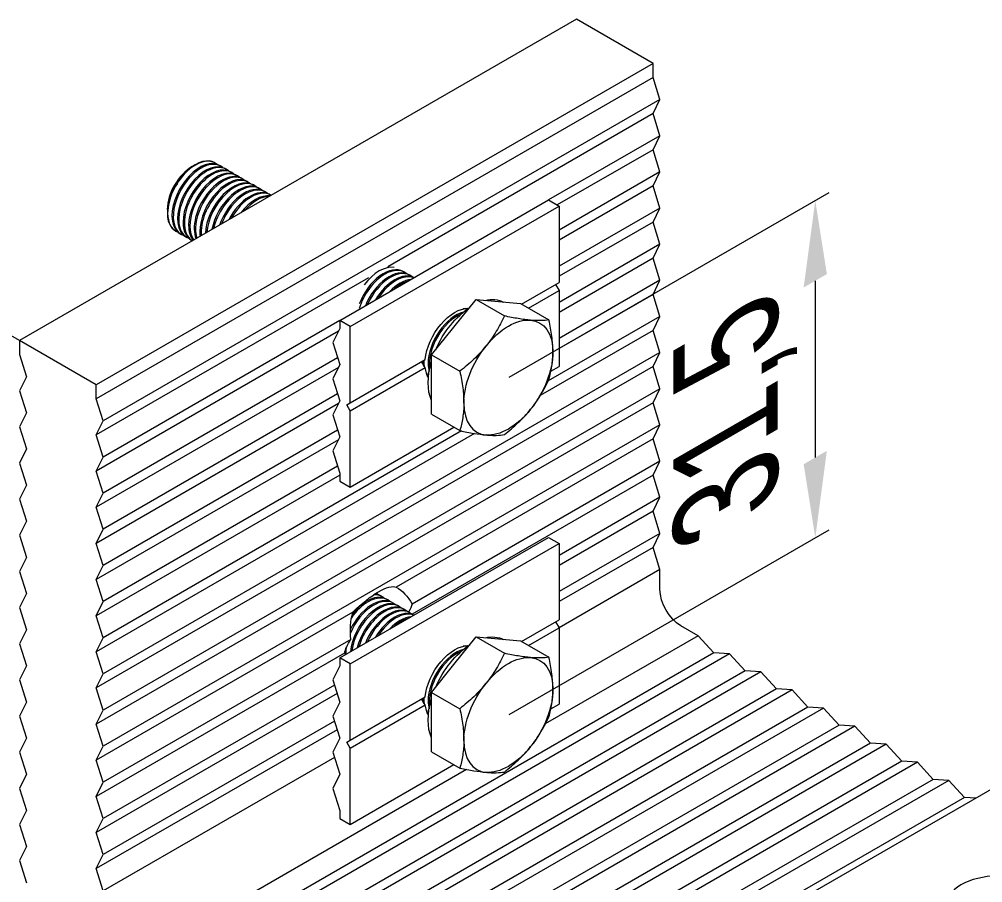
# Model space of a CAD drawing. Extents: x -37 to 4620, y -49 to 348.
# Drawn here: x 1987.84 to 2005.45, y 251.15 to 266.95 of the extents above; entities that cross this region are included whole.
import ezdxf

# ---------------------------------------------------------------- set-up
doc = ezdxf.new("R2010")
doc.units = 0
doc.header["$LTSCALE"] = 5
doc.layers.add('4', color=160, linetype='CONTINUOUS', lineweight=18)
doc.layers.add('PV-B6A89', color=7, linetype='CONTINUOUS', lineweight=15)
doc.styles.add('15', font='russ.shx', dxfattribs={"width": 0.7, "height": 15})

msp = doc.modelspace()

# ---------------------------------------------------------------- linework, layer by layer
at = {"layer": '4', "extrusion": (0.707107, -0.408248, 0.57735)}
for p, q in [((1996.792, 260.403, -15.107), (2002.646, 263.783, -19.887)), ((2002.391, 262.166, -20.718), (2002.391, 258.933, -23.004)), ((1996.792, 254.231, -19.471), (2002.646, 257.61, -24.251))]:
    msp.add_line(p, q, dxfattribs=at)
at = {"layer": '4', "extrusion": (-0.707107, -0.408248, 0.57735)}
msp.add_line((1988.529, 260.677, -12.376), (1985.6, 262.368, -14.767), dxfattribs=at)
at = {"layer": '4', "extrusion": (0.707107, -0.408248, 0.57735)}
for points in [[(1228.026, -942.219, 1296.914), (1228.451, -942.643, 1296.914), (1229.511, -941.158, 1296.914)], [(1225.226, -945.019, 1296.914), (1225.65, -945.443, 1296.914), (1224.166, -946.504, 1296.914)]]:
    msp.add_solid(points, dxfattribs=at)
at = {"layer": 'PV-B6A89', "extrusion": (-8.2e-15, 0.816497, 0.57735)}
for p, q in [((1998.023, 266.952, -32.299), (1987.841, 261.074, -32.299)), ((1999.424, 266.144, -32.299), (1998.023, 266.952, -32.299)), ((1999.424, 266.144, -32.299), (1989.242, 260.266, -32.299)), ((1999.424, 265.887, -32.299), (1999.424, 266.144, -32.299)), ((1999.424, 265.887, -32.299), (1989.242, 260.008, -32.299)), ((1999.551, 265.483, -32.299), (1999.424, 265.887, -32.299)), ((1999.551, 265.483, -32.299), (1989.369, 259.604, -32.299)), ((1999.424, 265.226, -32.299), (1999.551, 265.483, -32.299)), ((1999.424, 265.226, -32.299), (1994.573, 262.425, -32.299)), ((1999.551, 264.821, -32.299), (1999.424, 265.226, -32.299)), ((1999.551, 264.821, -32.299), (1997.514, 263.646, -32.299)), ((1999.424, 264.564, -32.299), (1999.551, 264.821, -32.299)), ((1999.424, 264.564, -32.299), (1997.673, 263.554, -32.299)), ((1999.551, 264.16, -32.299), (1999.424, 264.564, -32.299)), ((1990.995, 264.258, -32.299), (1991.052, 264.29, -32.299)), ((1991.412, 264.326, -32.299), (1991.418, 264.323, -32.299)), ((1991.497, 264.277, -32.299), (1991.52, 264.264, -32.299)), ((1991.599, 264.218, -32.299), (1991.621, 264.205, -32.299)), ((1991.7, 264.159, -32.299), (1991.723, 264.146, -32.299)), ((1999.551, 264.16, -32.299), (1997.705, 263.095, -32.299)), ((1999.424, 263.903, -32.299), (1999.551, 264.16, -32.299)), ((1991.802, 264.101, -32.299), (1991.825, 264.088, -32.299)), ((1991.904, 264.042, -32.299), (1991.927, 264.029, -32.299)), ((1992.006, 263.983, -32.299), (1992.029, 263.97, -32.299)), ((1992.108, 263.924, -32.299), (1992.131, 263.911, -32.299)), ((1992.21, 263.866, -32.299), (1992.232, 263.852, -32.299)), ((1992.311, 263.807, -32.299), (1992.334, 263.794, -32.299)), ((1999.424, 263.903, -32.299), (1997.705, 262.911, -32.299)), ((1999.551, 263.499, -32.299), (1999.424, 263.903, -32.299)), ((1992.413, 263.748, -32.299), (1992.436, 263.735, -32.299)), ((1993.696, 261.441, -32.299), (1997.514, 263.646, -32.299)), ((1997.514, 263.646, -32.299), (1997.705, 263.535, -32.299)), ((1990.543, 263.474, -32.299), (1990.543, 263.409, -32.299)), ((1993.887, 261.331, -32.299), (1997.705, 263.535, -32.299)), ((1997.705, 263.535, -32.299), (1997.705, 262.139, -32.299)), ((1999.551, 263.499, -32.299), (1997.705, 262.433, -32.299)), ((1999.424, 263.241, -32.299), (1999.551, 263.499, -32.299)), ((1999.424, 263.241, -32.299), (1997.705, 262.249, -32.299)), ((1999.551, 262.837, -32.299), (1999.424, 263.241, -32.299)), ((1990.692, 263.079, -32.299), (1990.698, 263.076, -32.299)), ((1990.777, 263.03, -32.299), (1990.8, 263.017, -32.299)), ((1990.879, 262.971, -32.299), (1990.901, 262.958, -32.299)), ((1990.98, 262.912, -32.299), (1991.003, 262.899, -32.299)), ((1999.551, 262.837, -32.299), (1997.705, 261.772, -32.299)), ((1999.424, 262.58, -32.299), (1999.551, 262.837, -32.299)), ((1999.424, 262.58, -32.299), (1997.705, 261.588, -32.299)), ((1999.551, 262.176, -32.299), (1999.424, 262.58, -32.299)), ((1994.219, 262.221, -32.299), (1989.242, 259.347, -32.299)), ((1994.857, 262.337, -32.299), (1994.88, 262.324, -32.299)), ((1994.959, 262.278, -32.299), (1994.982, 262.265, -32.299)), ((1999.551, 262.176, -32.299), (1997.705, 261.11, -32.299)), ((1999.424, 261.919, -32.299), (1999.551, 262.176, -32.299)), ((1997.017, 261.742, -32.299), (1997.705, 262.139, -32.299)), ((1997.145, 261.669, -32.299), (1997.705, 261.992, -32.299)), ((1997.642, 262.102, -32.299), (1997.705, 261.992, -32.299)), ((1997.705, 261.992, -32.299), (1997.705, 260.596, -32.299)), ((1995.781, 261.316, -32.299), (1996.188, 261.823, -32.299)), ((1996.188, 261.823, -32.299), (1996.596, 261.787, -32.299)), ((1996.188, 261.823, -32.299), (1996.706, 261.524, -32.299)), ((1999.424, 261.919, -32.299), (1997.705, 260.927, -32.299)), ((1999.551, 261.515, -32.299), (1999.424, 261.919, -32.299)), ((1996.596, 261.787, -32.299), (1997.003, 261.75, -32.299)), ((1997.003, 261.75, -32.299), (1997.521, 261.451, -32.299)), ((1999.551, 261.515, -32.299), (1997.506, 260.334, -32.299)), ((1999.424, 261.257, -32.299), (1999.551, 261.515, -32.299)), ((1993.696, 261.441, -32.299), (1989.369, 258.943, -32.299)), ((1993.696, 261.294, -32.299), (1993.569, 261.037, -32.299)), ((1993.887, 261.331, -32.299), (1993.696, 261.441, -32.299)), ((1993.696, 261.441, -32.299), (1993.696, 261.294, -32.299)), ((1993.887, 259.935, -32.299), (1993.887, 261.331, -32.299)), ((1995.374, 260.81, -32.299), (1995.781, 261.316, -32.299)), ((1993.671, 261.243, -32.299), (1989.242, 258.686, -32.299)), ((1999.424, 261.257, -32.299), (1997.363, 260.067, -32.299)), ((1999.551, 260.853, -32.299), (1999.424, 261.257, -32.299)), ((1987.841, 261.074, -32.299), (1987.841, 260.817, -32.299)), ((1989.242, 260.266, -32.299), (1987.841, 261.074, -32.299)), ((1993.569, 261.037, -32.299), (1993.696, 260.633, -32.299)), ((1987.841, 260.817, -32.299), (1987.969, 260.412, -32.299)), ((1999.551, 260.853, -32.299), (1989.369, 254.975, -32.299)), ((1993.657, 260.757, -32.299), (1989.369, 258.281, -32.299)), ((1995.374, 260.267, -32.299), (1995.374, 260.81, -32.299)), ((1995.374, 260.81, -32.299), (1995.892, 260.511, -32.299)), ((1999.424, 260.596, -32.299), (1999.551, 260.853, -32.299)), ((1999.424, 260.596, -32.299), (1989.242, 254.717, -32.299)), ((1993.671, 260.581, -32.299), (1989.242, 258.024, -32.299)), ((1993.696, 260.633, -32.299), (1993.569, 260.376, -32.299)), ((1993.887, 259.935, -32.299), (1995.259, 260.727, -32.299)), ((1993.887, 259.788, -32.299), (1995.259, 260.58, -32.299)), ((1997.557, 260.511, -32.299), (1997.705, 260.596, -32.299)), ((1999.551, 260.192, -32.299), (1999.424, 260.596, -32.299)), ((1987.969, 260.412, -32.299), (1987.841, 260.155, -32.299)), ((1989.242, 260.008, -32.299), (1989.242, 260.266, -32.299)), ((1993.569, 260.376, -32.299), (1993.696, 259.971, -32.299)), ((1995.374, 259.724, -32.299), (1995.374, 260.267, -32.299)), ((1987.841, 260.155, -32.299), (1987.969, 259.751, -32.299)), ((1999.551, 260.192, -32.299), (1989.369, 254.313, -32.299)), ((1993.657, 260.096, -32.299), (1989.369, 257.62, -32.299)), ((1999.424, 259.935, -32.299), (1999.551, 260.192, -32.299)), ((1989.369, 259.604, -32.299), (1989.242, 260.008, -32.299)), ((1999.424, 259.935, -32.299), (1989.242, 254.056, -32.299)), ((1993.671, 259.92, -32.299), (1989.242, 257.363, -32.299)), ((1993.696, 259.971, -32.299), (1993.569, 259.714, -32.299)), ((1993.823, 259.898, -32.299), (1993.887, 259.935, -32.299)), ((1993.887, 259.788, -32.299), (1993.823, 259.898, -32.299)), ((1999.551, 259.531, -32.299), (1999.424, 259.935, -32.299)), ((1987.969, 259.751, -32.299), (1987.841, 259.494, -32.299)), ((1993.569, 259.714, -32.299), (1993.696, 259.31, -32.299)), ((1993.887, 258.391, -32.299), (1993.887, 259.788, -32.299)), ((1995.374, 259.724, -32.299), (1995.892, 259.425, -32.299)), ((1989.242, 259.347, -32.299), (1989.369, 259.604, -32.299)), ((1999.551, 259.531, -32.299), (1989.369, 253.652, -32.299)), ((1999.424, 259.273, -32.299), (1999.551, 259.531, -32.299)), ((1987.841, 259.494, -32.299), (1987.969, 259.09, -32.299)), ((1996.161, 259.374, -32.299), (1989.242, 255.379, -32.299)), ((1989.369, 258.943, -32.299), (1989.242, 259.347, -32.299)), ((1993.657, 259.434, -32.299), (1989.369, 256.959, -32.299)), ((1995.92, 259.419, -32.299), (1989.369, 255.636, -32.299)), ((1993.887, 258.391, -32.299), (1995.784, 259.487, -32.299)), ((1993.671, 259.259, -32.299), (1989.242, 256.702, -32.299)), ((1993.696, 259.31, -32.299), (1993.569, 259.053, -32.299)), ((1999.424, 259.273, -32.299), (1994.729, 256.563, -32.299)), ((1999.551, 258.869, -32.299), (1999.424, 259.273, -32.299)), ((1987.969, 259.09, -32.299), (1987.841, 258.833, -32.299)), ((1993.569, 259.053, -32.299), (1993.696, 258.649, -32.299)), ((1987.841, 258.833, -32.299), (1987.969, 258.428, -32.299)), ((1989.242, 258.686, -32.299), (1989.369, 258.943, -32.299)), ((1999.551, 258.869, -32.299), (1995.018, 256.252, -32.299)), ((1999.424, 258.612, -32.299), (1999.551, 258.869, -32.299)), ((1989.369, 258.281, -32.299), (1989.242, 258.686, -32.299)), ((1993.657, 258.773, -32.299), (1989.369, 256.297, -32.299)), ((1993.696, 258.649, -32.299), (1993.696, 258.502, -32.299)), ((1993.696, 258.612, -32.299), (1989.242, 256.04, -32.299)), ((1993.696, 258.502, -32.299), (1993.887, 258.391, -32.299)), ((1999.424, 258.612, -32.299), (1995.017, 256.068, -32.299)), ((1999.551, 258.208, -32.299), (1999.424, 258.612, -32.299)), ((1987.969, 258.428, -32.299), (1987.841, 258.171, -32.299)), ((1987.841, 258.171, -32.299), (1987.969, 257.767, -32.299)), ((1989.242, 258.024, -32.299), (1989.369, 258.281, -32.299)), ((1999.551, 258.208, -32.299), (1997.705, 257.142, -32.299)), ((1999.424, 257.951, -32.299), (1999.551, 258.208, -32.299)), ((1989.369, 257.62, -32.299), (1989.242, 258.024, -32.299)), ((1999.424, 257.951, -32.299), (1997.705, 256.959, -32.299)), ((1999.551, 257.546, -32.299), (1999.424, 257.951, -32.299)), ((1987.969, 257.767, -32.299), (1987.841, 257.51, -32.299)), ((1989.242, 257.363, -32.299), (1989.369, 257.62, -32.299)), ((1987.841, 257.51, -32.299), (1987.969, 257.106, -32.299)), ((1993.696, 255.268, -32.299), (1997.514, 257.473, -32.299)), ((1997.514, 257.473, -32.299), (1997.705, 257.363, -32.299)), ((1999.551, 257.546, -32.299), (1997.705, 256.481, -32.299)), ((1999.424, 257.289, -32.299), (1999.551, 257.546, -32.299)), ((1989.369, 256.959, -32.299), (1989.242, 257.363, -32.299)), ((1993.887, 255.158, -32.299), (1997.705, 257.363, -32.299)), ((1997.705, 257.363, -32.299), (1997.705, 255.966, -32.299)), ((1999.424, 257.289, -32.299), (1997.705, 256.297, -32.299)), ((1999.551, 256.885, -32.299), (1999.424, 257.289, -32.299)), ((1987.969, 257.106, -32.299), (1987.841, 256.848, -32.299)), ((1989.242, 256.702, -32.299), (1989.369, 256.959, -32.299)), ((1999.551, 256.885, -32.299), (1997.705, 255.82, -32.299)), ((1999.551, 256.518, -32.299), (1999.551, 256.885, -32.299)), ((1987.841, 256.848, -32.299), (1987.969, 256.444, -32.299)), ((1989.369, 256.297, -32.299), (1989.242, 256.702, -32.299)), ((1987.969, 256.444, -32.299), (1987.841, 256.187, -32.299)), ((1994.36, 256.451, -32.299), (1994.371, 256.445, -32.299)), ((1994.45, 256.399, -32.299), (1994.472, 256.386, -32.299)), ((1987.841, 256.187, -32.299), (1987.969, 255.783, -32.299)), ((1989.242, 256.04, -32.299), (1989.369, 256.297, -32.299)), ((1994.552, 256.341, -32.299), (1994.574, 256.328, -32.299)), ((1994.653, 256.282, -32.299), (1994.676, 256.269, -32.299)), ((1994.755, 256.223, -32.299), (1994.778, 256.21, -32.299)), ((1993.936, 256.105, -32.299), (1989.242, 253.395, -32.299)), ((1989.369, 255.636, -32.299), (1989.242, 256.04, -32.299)), ((1994.857, 256.164, -32.299), (1994.88, 256.151, -32.299)), ((1994.959, 256.106, -32.299), (1994.982, 256.092, -32.299)), ((1997.017, 255.569, -32.299), (1997.705, 255.966, -32.299)), ((1997.642, 255.93, -32.299), (1997.705, 255.82, -32.299)), ((2000.251, 255.673, -32.299), (1999.933, 255.856, -32.299)), ((1987.969, 255.783, -32.299), (1987.841, 255.526, -32.299)), ((1995.781, 255.144, -32.299), (1996.188, 255.65, -32.299)), ((1996.188, 255.65, -32.299), (1996.596, 255.614, -32.299)), ((1996.188, 255.65, -32.299), (1996.706, 255.351, -32.299)), ((1997.145, 255.496, -32.299), (1997.705, 255.82, -32.299)), ((2000.251, 255.673, -32.299), (1997.455, 254.058, -32.299)), ((1997.705, 255.82, -32.299), (1997.705, 254.423, -32.299)), ((2000.537, 255.36, -32.299), (2000.251, 255.673, -32.299)), ((1987.841, 255.526, -32.299), (1987.969, 255.122, -32.299)), ((1989.242, 255.379, -32.299), (1989.369, 255.636, -32.299)), ((1993.901, 255.607, -32.299), (1989.369, 252.991, -32.299)), ((1996.596, 255.614, -32.299), (1997.003, 255.578, -32.299)), ((1997.003, 255.578, -32.299), (1997.521, 255.279, -32.299)), ((1989.369, 254.975, -32.299), (1989.242, 255.379, -32.299)), ((1993.782, 255.355, -32.299), (1989.242, 252.733, -32.299)), ((2000.537, 255.36, -32.299), (1990.355, 249.482, -32.299)), ((2000.824, 255.342, -32.299), (1990.642, 249.463, -32.299)), ((2000.824, 255.342, -32.299), (2000.537, 255.36, -32.299)), ((2001.11, 255.03, -32.299), (2000.824, 255.342, -32.299)), ((1987.969, 255.122, -32.299), (1987.841, 254.864, -32.299)), ((1993.696, 255.121, -32.299), (1993.569, 254.864, -32.299)), ((1993.887, 255.158, -32.299), (1993.696, 255.268, -32.299)), ((1993.696, 255.268, -32.299), (1993.696, 255.121, -32.299)), ((1993.887, 253.762, -32.299), (1993.887, 255.158, -32.299)), ((1995.374, 254.637, -32.299), (1995.781, 255.144, -32.299)), ((1989.242, 254.717, -32.299), (1989.369, 254.975, -32.299)), ((2001.11, 255.03, -32.299), (1990.928, 249.151, -32.299)), ((2001.396, 255.011, -32.299), (1991.214, 249.133, -32.299)), ((2001.396, 255.011, -32.299), (2001.11, 255.03, -32.299)), ((2001.683, 254.699, -32.299), (2001.396, 255.011, -32.299)), ((1987.841, 254.864, -32.299), (1987.969, 254.46, -32.299)), ((1993.598, 254.771, -32.299), (1989.369, 252.329, -32.299)), ((1993.569, 254.864, -32.299), (1993.696, 254.46, -32.299)), ((1989.369, 254.313, -32.299), (1989.242, 254.717, -32.299)), ((1993.647, 254.616, -32.299), (1989.242, 252.072, -32.299)), ((2001.683, 254.699, -32.299), (1991.501, 248.82, -32.299)), ((2001.969, 254.681, -32.299), (1991.787, 248.802, -32.299)), ((1995.374, 254.094, -32.299), (1995.374, 254.637, -32.299)), ((1995.374, 254.637, -32.299), (1995.892, 254.338, -32.299)), ((2001.969, 254.681, -32.299), (2001.683, 254.699, -32.299)), ((2002.256, 254.368, -32.299), (2001.969, 254.681, -32.299)), ((1987.969, 254.46, -32.299), (1987.841, 254.203, -32.299)), ((1993.696, 254.46, -32.299), (1993.569, 254.203, -32.299)), ((1993.887, 253.762, -32.299), (1995.259, 254.554, -32.299)), ((1997.557, 254.338, -32.299), (1997.705, 254.423, -32.299)), ((1989.242, 254.056, -32.299), (1989.369, 254.313, -32.299)), ((2002.256, 254.368, -32.299), (1992.073, 248.49, -32.299)), ((2002.542, 254.35, -32.299), (1992.36, 248.471, -32.299)), ((1993.887, 253.615, -32.299), (1995.259, 254.407, -32.299)), ((2002.542, 254.35, -32.299), (2002.256, 254.368, -32.299)), ((2002.828, 254.038, -32.299), (2002.542, 254.35, -32.299)), ((1987.841, 254.203, -32.299), (1987.969, 253.799, -32.299)), ((1993.598, 254.11, -32.299), (1989.369, 251.668, -32.299)), ((1993.569, 254.203, -32.299), (1993.696, 253.799, -32.299)), ((1995.374, 253.551, -32.299), (1995.374, 254.094, -32.299)), ((1989.369, 253.652, -32.299), (1989.242, 254.056, -32.299)), ((1993.647, 253.954, -32.299), (1989.242, 251.411, -32.299)), ((2002.828, 254.038, -32.299), (1992.646, 248.159, -32.299)), ((2003.115, 254.019, -32.299), (1992.933, 248.141, -32.299)), ((2003.115, 254.019, -32.299), (2002.828, 254.038, -32.299)), ((2003.401, 253.707, -32.299), (2003.115, 254.019, -32.299)), ((1987.969, 253.799, -32.299), (1987.841, 253.542, -32.299)), ((2003.401, 253.707, -32.299), (1993.219, 247.828, -32.299)), ((1993.696, 253.799, -32.299), (1993.569, 253.541, -32.299)), ((1993.823, 253.725, -32.299), (1993.887, 253.762, -32.299)), ((1993.887, 253.615, -32.299), (1993.823, 253.725, -32.299)), ((2003.687, 253.688, -32.299), (2003.401, 253.707, -32.299)), ((1987.841, 253.542, -32.299), (1987.969, 253.138, -32.299)), ((1989.242, 253.395, -32.299), (1989.369, 253.652, -32.299)), ((2003.687, 253.688, -32.299), (1993.505, 247.81, -32.299)), ((1993.569, 253.541, -32.299), (1993.696, 253.137, -32.299)), ((1993.887, 252.219, -32.299), (1993.887, 253.615, -32.299)), ((1995.374, 253.551, -32.299), (1995.892, 253.252, -32.299)), ((2003.974, 253.376, -32.299), (2003.687, 253.688, -32.299)), ((1989.369, 252.991, -32.299), (1989.242, 253.395, -32.299)), ((1993.598, 253.448, -32.299), (1989.369, 251.006, -32.299)), ((2003.974, 253.376, -32.299), (1993.792, 247.498, -32.299)), ((2004.26, 253.358, -32.299), (1994.078, 247.479, -32.299)), ((2004.26, 253.358, -32.299), (2003.974, 253.376, -32.299)), ((2004.547, 253.045, -32.299), (2004.26, 253.358, -32.299)), ((1996.015, 253.227, -32.299), (1990.069, 249.794, -32.299)), ((1993.887, 252.219, -32.299), (1995.784, 253.314, -32.299)), ((2006.249, 253.234, -32.299), (2001.158, 250.295, -32.299)), ((1987.969, 253.138, -32.299), (1987.841, 252.88, -32.299)), ((1993.696, 253.137, -32.299), (1993.569, 252.88, -32.299)), ((2004.547, 253.045, -32.299), (1994.365, 247.167, -32.299)), ((2004.833, 253.027, -32.299), (1994.651, 247.149, -32.299)), ((2004.833, 253.027, -32.299), (2004.547, 253.045, -32.299)), ((2005.119, 252.715, -32.299), (2004.833, 253.027, -32.299)), ((1987.841, 252.88, -32.299), (1987.969, 252.476, -32.299)), ((1989.242, 252.733, -32.299), (1989.369, 252.991, -32.299)), ((1993.569, 252.88, -32.299), (1993.696, 252.476, -32.299)), ((1989.369, 252.329, -32.299), (1989.242, 252.733, -32.299)), ((2005.119, 252.715, -32.299), (1994.937, 246.836, -32.299)), ((2005.327, 252.701, -32.299), (2005.119, 252.715, -32.299)), ((1987.969, 252.476, -32.299), (1987.841, 252.219, -32.299)), ((1993.696, 252.476, -32.299), (1993.696, 252.329, -32.299)), ((1989.242, 252.072, -32.299), (1989.369, 252.329, -32.299)), ((1993.696, 252.329, -32.299), (1993.887, 252.219, -32.299)), ((1987.841, 252.219, -32.299), (1987.969, 251.815, -32.299)), ((1989.369, 251.668, -32.299), (1989.242, 252.072, -32.299)), ((1987.969, 251.815, -32.299), (1987.841, 251.558, -32.299)), ((1989.242, 251.411, -32.299), (1989.369, 251.668, -32.299)), ((1987.841, 251.558, -32.299), (1987.969, 251.153, -32.299)), ((1989.369, 251.006, -32.299), (1989.242, 251.411, -32.299))]:
    msp.add_line(p, q, dxfattribs=at)
at = {"layer": 'PV-B6A89'}
for centre, major_axis, ratio, start_param, end_param in [((1991.052, 263.703, -32.299), (0.36, 0.624), 0.57735, 0, 3.141593), ((1991.058, 263.699, -32.299), (0.36, 0.624), 0.57735, -0.11004, 2.356194), ((1991.16, 263.64, -32.299), (0.36, 0.624), 0.57735, -0.11004, 3.251633), ((1991.137, 263.653, -32.299), (0.36, 0.624), 0.57735, 0, 2.356194), ((1991.239, 263.595, -32.299), (0.36, 0.624), 0.57735, 0, 2.356194), ((1990.995, 263.735, -32.299), (-0.32, -0.554), 0.57735, -2.356194, -0.785398), ((1991.261, 263.582, -32.299), (-0.36, -0.624), 0.57735, -2.356194, 0.11004), ((1991.363, 263.523, -32.299), (-0.36, -0.624), 0.57735, -2.356194, -0.000161), ((1991.34, 263.536, -32.299), (0.36, 0.624), 0.57735, 0, 2.356194), ((1991.442, 263.477, -32.299), (0.36, 0.624), 0.57735, 0, 2.356194), ((1991.544, 263.418, -32.299), (0.36, 0.624), 0.57735, 0, 2.715567), ((1991.261, 263.582, -32.299), (0.36, 0.624), 0.57735, -0.11004, 0.785398), ((1991.363, 263.523, -32.299), (0.36, 0.624), 0.57735, -0.11004, 0.785398), ((1991.465, 263.464, -32.299), (0.36, 0.624), 0.57735, -0.11004, 0.785398), ((1991.465, 263.464, -32.299), (-0.36, -0.624), 0.57735, -2.356194, -0.253706), ((1991.567, 263.405, -32.299), (-0.36, -0.624), 0.57735, -2.356194, -0.473366), ((1991.646, 263.36, -32.299), (0.36, 0.624), 0.57735, 0, 2.356194), ((1991.669, 263.346, -32.299), (0.36, 0.624), 0.57735, -0.11004, 2.463393), ((1991.748, 263.301, -32.299), (0.36, 0.624), 0.57735, 0, 2.307863), ((1991.771, 263.288, -32.299), (0.36, 0.624), 0.57735, -0.11004, 2.263053), ((1991.85, 263.242, -32.299), (0.36, 0.624), 0.57735, 0, 2.105256), ((1991.567, 263.405, -32.299), (0.36, 0.624), 0.57735, -0.11004, 0.785398), ((1991.872, 263.229, -32.299), (-0.36, -0.624), 0.57735, -2.356194, -1.082769), ((1991.951, 263.183, -32.299), (0.36, 0.624), 0.57735, 0, 1.891317), ((1991.974, 263.17, -32.299), (-0.36, -0.624), 0.57735, -2.356194, -1.300941), ((1992.053, 263.124, -32.299), (0.36, 0.624), 0.57735, 0, 1.650828), ((1992.076, 263.111, -32.299), (0.36, 0.624), 0.57735, -0.019746, 1.590543), ((1991.872, 263.229, -32.299), (0.36, 0.624), 0.57735, -0.11004, 0.785398), ((1991.974, 263.17, -32.299), (0.36, 0.624), 0.57735, -0.11004, 0.785398), ((1992.155, 263.066, -32.299), (0.36, 0.624), 0.57735, 0.227393, 1.343403), ((1992.178, 263.052, -32.299), (0.36, 0.624), 0.57735, 0.318585, 1.252211), ((1991.058, 263.699, -32.299), (-0.36, -0.624), 0.57735, -0.785398, 0.11004), ((1991.137, 263.653, -32.299), (-0.36, -0.624), 0.57735, -0.785398, 0), ((1991.239, 263.595, -32.299), (-0.36, -0.624), 0.57735, -0.785398, 0), ((1991.34, 263.536, -32.299), (-0.36, -0.624), 0.57735, -0.785398, 0), ((1991.442, 263.477, -32.299), (-0.36, -0.624), 0.57735, -0.785398, -0.201013), ((1991.646, 263.36, -32.299), (-0.36, -0.624), 0.57735, -0.785398, -0.633123), ((1994.497, 261.713, -32.299), (0.36, 0.624), 0.57735, 0, 1.842618), ((1994.418, 261.759, -32.299), (0.36, 0.624), 0.57735, 0.21324, 1.357557), ((1994.599, 261.655, -32.299), (0.36, 0.624), 0.57735, 0, 1.80546), ((1994.52, 261.7, -32.299), (0.36, 0.624), 0.57735, -0.11004, 0.785398), ((1994.52, 261.7, -32.299), (-0.36, -0.624), 0.57735, -2.356194, -1.186827), ((1994.622, 261.642, -32.299), (0.36, 0.624), 0.57735, -0.11004, 1.752112), ((1994.701, 261.596, -32.299), (0.36, 0.624), 0.57735, 0.02319, 1.547606), ((1994.723, 261.583, -32.299), (-0.36, -0.624), 0.57735, -2.356194, -1.661122), ((1994.802, 261.537, -32.299), (0.36, 0.624), 0.57735, 0.391221, 1.179575), ((1994.723, 261.583, -32.299), (0.36, 0.624), 0.57735, 0.090325, 0.785398), ((1994.825, 261.524, -32.299), (-0.36, -0.624), 0.57735, -2.609828, -2.356194), ((1994.825, 261.524, -32.299), (-0.36, -0.624), 0.57735, -2.356194, -2.102561), ((1995.742, 260.995, -32.299), (0.36, 0.624), 0.57735, 0.193425, 0.357901), ((1995.719, 261.008, -32.299), (0.36, 0.624), 0.57735, 0.120358, 0.19442), ((1995.64, 261.054, -32.299), (0.36, 0.624), 0.57735, -0.101404, -0.068674), ((1995.821, 260.949, -32.299), (-0.36, -0.624), 0.57735, -2.629809, -0.785398), ((1995.843, 260.936, -32.299), (-0.36, -0.624), 0.57735, -2.504671, -0.636922), ((1995.719, 261.008, -32.299), (-0.36, -0.624), 0.57735, -0.758708, -0.676629), ((1995.742, 260.995, -32.299), (-0.36, -0.624), 0.57735, -0.803406, -0.622965), ((1995.821, 260.949, -32.299), (-0.36, -0.624), 0.57735, -0.785398, -0.511784), ((1995.742, 260.995, -32.299), (-0.36, -0.624), 0.57735, -0.357901, -0.193425), ((1995.719, 261.008, -32.299), (-0.36, -0.624), 0.57735, -0.19442, -0.120358), ((1995.64, 261.054, -32.299), (-0.36, -0.624), 0.57735, 0.068674, 0.101404), ((1995.351, 261.221, -32.299), (0.036, -0.824), 0.716666, -0.120685, -0.118529), ((1996.779, 260.396, -32.299), (-0.576, -0.998), 0.57735, -0.785398, 0.261799), ((1994.192, 255.717, -32.299), (0.36, 0.624), 0.57735, 0, 1.336692), ((1994.214, 255.704, -32.299), (0.36, 0.624), 0.57735, -0.11004, 0.785398), ((1994.112, 255.763, -32.299), (0.36, 0.624), 0.57735, -0.11004, 0.386298), ((1994.09, 255.776, -32.299), (0.36, 0.624), 0.57735, 0, 0.290051), ((1994.011, 255.822, -32.299), (0.36, 0.624), 0.57735, -0.11004, 0.029131), ((1994.293, 255.658, -32.299), (0.36, 0.624), 0.57735, 0, 1.701561), ((1994.395, 255.6, -32.299), (0.36, 0.624), 0.57735, 0, 2.232567), ((1994.316, 255.645, -32.299), (0.36, 0.624), 0.57735, -0.11004, 1.774749), ((1994.214, 255.704, -32.299), (-0.36, -0.624), 0.57735, -2.356194, -1.717319), ((1994.418, 255.586, -32.299), (0.36, 0.624), 0.57735, -0.11004, 2.187387), ((1994.497, 255.541, -32.299), (0.36, 0.624), 0.57735, 0, 2.026966), ((1994.52, 255.528, -32.299), (0.36, 0.624), 0.57735, -0.11004, 0.785398), ((1994.52, 255.528, -32.299), (-0.36, -0.624), 0.57735, -2.356194, -1.162263), ((1994.599, 255.482, -32.299), (0.36, 0.624), 0.57735, 0, 1.80546), ((1994.622, 255.469, -32.299), (0.36, 0.624), 0.57735, -0.11004, 1.752112), ((1994.701, 255.423, -32.299), (0.36, 0.624), 0.57735, 0.02319, 1.547606), ((1994.723, 255.41, -32.299), (-0.36, -0.624), 0.57735, -2.356194, -1.661122), ((1994.802, 255.364, -32.299), (0.36, 0.624), 0.57735, 0.391221, 1.179575), ((1994.723, 255.41, -32.299), (0.36, 0.624), 0.57735, 0.090325, 0.785398), ((1994.825, 255.351, -32.299), (-0.36, -0.624), 0.57735, -2.356194, -2.102561), ((1994.825, 255.351, -32.299), (-0.36, -0.624), 0.57735, -2.609828, -2.356194), ((1995.742, 254.822, -32.299), (0.36, 0.624), 0.57735, 0.193425, 0.357901), ((1995.719, 254.835, -32.299), (0.36, 0.624), 0.57735, 0.120358, 0.19442), ((1995.64, 254.881, -32.299), (0.36, 0.624), 0.57735, -0.101404, -0.068674), ((1994.293, 255.658, -32.299), (-0.36, -0.624), 0.57735, -0.784624, -0.762787), ((1994.316, 255.645, -32.299), (-0.36, -0.624), 0.57735, -0.945074, -0.7534), ((1995.821, 254.777, -32.299), (-0.36, -0.624), 0.57735, -2.629809, -0.785398), ((1995.843, 254.763, -32.299), (-0.36, -0.624), 0.57735, -2.504671, -0.636922), ((1995.719, 254.835, -32.299), (-0.36, -0.624), 0.57735, -0.758708, -0.676629), ((1995.742, 254.822, -32.299), (-0.36, -0.624), 0.57735, -0.803406, -0.622965), ((1995.821, 254.777, -32.299), (-0.36, -0.624), 0.57735, -0.785398, -0.511784), ((1995.742, 254.822, -32.299), (-0.36, -0.624), 0.57735, -0.357901, -0.193425), ((1995.719, 254.835, -32.299), (-0.36, -0.624), 0.57735, -0.19442, -0.120358), ((1995.64, 254.881, -32.299), (-0.36, -0.624), 0.57735, 0.068674, 0.101404), ((1995.351, 255.048, -32.299), (0.036, -0.824), 0.716666, -0.120685, -0.118529), ((1996.779, 254.223, -32.299), (-0.576, -0.998), 0.57735, -0.785398, 0.261799), ((2005.756, 250.709, -32.299), (-0.99, 0), 0.57735, -2.26516, 0.694363)]:
    msp.add_ellipse(centre, major_axis=major_axis, ratio=ratio, start_param=start_param, end_param=end_param, dxfattribs=at)
at = {"layer": 'PV-B6A89', "extrusion": (7e-15, -1.4e-15, -1)}
for centre, major_axis, start_param, end_param in [((1996.127, 260.772, -32.299), (0.576, 0.998), -0.496654, -0.026944), ((1996.779, 260.396, -32.299), (-0.576, -0.998), -2.356194, -1.308997), ((1996.779, 260.396, -32.299), (-0.576, -0.998), -1.308997, -0.261799), ((1996.127, 254.599, -32.299), (0.576, 0.998), -0.496654, -0.026944), ((1996.779, 254.223, -32.299), (-0.576, -0.998), -2.356194, -1.308997), ((1996.779, 254.223, -32.299), (-0.576, -0.998), -1.308997, -0.261799)]:
    msp.add_ellipse(centre, major_axis=major_axis, ratio=0.57735, start_param=start_param, end_param=end_param, dxfattribs=at)
at = {"layer": 'PV-B6A89', "extrusion": (7.1e-15, -1.1e-15, -1)}
msp.add_ellipse((1995.796, 260.963, -32.299), major_axis=(0.383, 0.663), ratio=0.57735, start_param=-2.238274, end_param=-0.303496, dxfattribs=at)
at = {"layer": 'PV-B6A89', "extrusion": (7.2e-15, -1.6e-15, -1)}
for centre in [(1996.127, 260.772, -32.299), (1996.127, 254.599, -32.299)]:
    msp.add_ellipse(centre, major_axis=(0.576, 0.998), ratio=0.57735, start_param=-1.765617, end_param=-0.852377, dxfattribs=at)
at = {"layer": 'PV-B6A89', "extrusion": (6.7e-15, -1.3e-15, -1)}
for centre in [(1996.779, 260.396, -32.299), (1996.779, 254.223, -32.299)]:
    msp.add_ellipse(centre, major_axis=(0.576, 0.998), ratio=0.57735, start_param=-1.308997, end_param=-0.261799, dxfattribs=at)
at = {"layer": 'PV-B6A89', "extrusion": (7.2e-15, -1.4e-15, -1)}
for centre in [(1996.779, 260.396, -32.299), (1996.779, 254.223, -32.299)]:
    msp.add_ellipse(centre, major_axis=(0.576, 0.998), ratio=0.57735, start_param=-0.261799, end_param=0.785398, dxfattribs=at)
at = {"layer": 'PV-B6A89', "extrusion": (7e-15, -1.2e-15, -1)}
for centre in [(1996.779, 260.396, -32.299), (1996.779, 254.223, -32.299)]:
    msp.add_ellipse(centre, major_axis=(0.576, 0.998), ratio=0.57735, start_param=-2.356194, end_param=-1.308997, dxfattribs=at)
at = {"layer": 'PV-B6A89', "extrusion": (7.4e-15, -1.4e-15, -1)}
for centre in [(1995.732, 261, -32.299), (1995.732, 254.827, -32.299)]:
    msp.add_ellipse(centre, major_axis=(0.541, -0.937), ratio=0.57735, start_param=1.452876, end_param=1.570796, dxfattribs=at)
at = {"layer": 'PV-B6A89', "extrusion": (6.8e-15, -1.4e-15, -1)}
msp.add_ellipse((1995.796, 260.963, -32.299), major_axis=(-0.382, -0.663), ratio=0.57735, start_param=0.303496, end_param=0.667478, dxfattribs=at)
at = {"layer": 'PV-B6A89', "extrusion": (6.9e-15, -1.2e-15, -1)}
for centre in [(1996.127, 260.772, -32.299), (1996.127, 254.599, -32.299)]:
    msp.add_ellipse(centre, major_axis=(0.576, 0.998), ratio=0.57735, start_param=-2.745955, end_param=-1.966434, dxfattribs=at)
at = {"layer": 'PV-B6A89', "extrusion": (7e-15, -1.1e-15, -1)}
msp.add_ellipse((1994.149, 255.962, -32.299), major_axis=(0.602, 0.584), ratio=0.298976, start_param=-1.633837, end_param=-0.106264, dxfattribs=at)
at = {"layer": 'PV-B6A89', "extrusion": (7.1e-15, -1.4e-15, -1)}
for centre, start_param, end_param in [((1994.516, 255.75, -32.299), 0.407107, 0.990024), ((1994.516, 255.75, -32.299), -1.703382, -1.120466), ((1994.262, 255.897, -32.299), -2.249238, -2.208955)]:
    msp.add_ellipse(centre, major_axis=(-0.039, 0.873), ratio=0.716666, start_param=start_param, end_param=end_param, dxfattribs=at)
at = {"layer": 'PV-B6A89', "extrusion": (7.1e-15, -1.5e-15, -1)}
msp.add_ellipse((1999.933, 256.297, -32.299), major_axis=(-0.27, 0.468), ratio=0.57735, start_param=-2.356194, end_param=-0.785398, dxfattribs=at)
at = {"layer": 'PV-B6A89', "extrusion": (6.9e-15, -1.1e-15, -1)}
for start_param, end_param in [(0.476653, 0.774406), (-2.722326, -2.216753)]:
    msp.add_ellipse((1994.403, 255.815, -32.299), major_axis=(0.602, 0.584), ratio=0.298976, start_param=start_param, end_param=end_param, dxfattribs=at)
at = {"layer": 'PV-B6A89', "extrusion": (7.2e-15, -1.5e-15, -1)}
msp.add_ellipse((1995.796, 254.791, -32.299), major_axis=(0.383, 0.663), ratio=0.57735, start_param=-2.238274, end_param=-0.303496, dxfattribs=at)
at = {"layer": 'PV-B6A89', "extrusion": (6.6e-15, -1.1e-15, -1)}
msp.add_ellipse((1995.796, 254.791, -32.299), major_axis=(-0.382, -0.663), ratio=0.57735, start_param=0.303496, end_param=0.667478, dxfattribs=at)
at = {"layer": 'PV-B6A89'}
for points, knots in [([(1996.706, 261.524, -32.299), (1996.662, 261.428, -32.299), (1996.613, 261.334, -32.299), (1996.503, 261.151, -32.299), (1996.441, 261.062, -32.299), (1996.372, 260.975, -32.299)], [0.000000238, 0.000000238, 0.000000238, 0.000000238, 0.002336974, 0.002336974, 0.00467371, 0.00467371, 0.00467371, 0.00467371]), ([(1995.964, 259.926, -32.299), (1995.964, 259.88, -32.299), (1995.963, 259.834, -32.299), (1995.956, 259.746, -32.299), (1995.951, 259.703, -32.299), (1995.932, 259.578, -32.299), (1995.914, 259.5, -32.299), (1995.892, 259.425, -32.299)], [0.013367258, 0.013367258, 0.013367258, 0.013367258, 0.014537452, 0.014537452, 0.015707646, 0.015707646, 0.018048033, 0.018048033, 0.018048033, 0.018048033]), ([(1996.706, 255.351, -32.299), (1996.662, 255.256, -32.299), (1996.613, 255.162, -32.299), (1996.503, 254.978, -32.299), (1996.441, 254.889, -32.299), (1996.372, 254.803, -32.299)], [0.000000238, 0.000000238, 0.000000238, 0.000000238, 0.002336974, 0.002336974, 0.00467371, 0.00467371, 0.00467371, 0.00467371]), ([(1997.521, 255.279, -32.299), (1997.476, 255.272, -32.299), (1997.428, 255.267, -32.299), (1997.317, 255.265, -32.299), (1997.256, 255.267, -32.299), (1997.186, 255.273, -32.299)], [0.000000238, 0.000000238, 0.000000238, 0.000000238, 0.002336974, 0.002336974, 0.00467371, 0.00467371, 0.00467371, 0.00467371]), ([(1997.186, 253.644, -32.299), (1997.221, 253.687, -32.299), (1997.254, 253.731, -32.299), (1997.316, 253.82, -32.299), (1997.345, 253.866, -32.299), (1997.428, 254.003, -32.299), (1997.477, 254.097, -32.299), (1997.521, 254.192, -32.299)], [0.00467371, 0.00467371, 0.00467371, 0.00467371, 0.005837709, 0.005837709, 0.007001709, 0.007001709, 0.009329709, 0.009329709, 0.009329709, 0.009329709]), ([(1995.964, 253.753, -32.299), (1995.964, 253.707, -32.299), (1995.963, 253.662, -32.299), (1995.956, 253.573, -32.299), (1995.951, 253.53, -32.299), (1995.932, 253.405, -32.299), (1995.914, 253.327, -32.299), (1995.892, 253.252, -32.299)], [0.013367258, 0.013367258, 0.013367258, 0.013367258, 0.014537452, 0.014537452, 0.015707646, 0.015707646, 0.018048033, 0.018048033, 0.018048033, 0.018048033])]:
    msp.add_open_spline(points, degree=3, knots=knots, dxfattribs=at)
at = {"layer": 'PV-B6A89', "extrusion": (-3.781e-13, -3.0405e-12, -1)}
msp.add_open_spline([(1997.186, 261.446, -32.299), (1997.152, 261.449, -32.299), (1997.115, 261.453, -32.299), (1997.04, 261.463, -32.299), (1997.001, 261.469, -32.299), (1996.88, 261.489, -32.299), (1996.795, 261.505, -32.299), (1996.706, 261.524, -32.299)], degree=3, knots=[0.00467371, 0.00467371, 0.00467371, 0.00467371, 0.005837709, 0.005837709, 0.007001709, 0.007001709, 0.009329709, 0.009329709, 0.009329709, 0.009329709], dxfattribs=at)
at = {"layer": 'PV-B6A89', "extrusion": (-2.252e-13, 3.2882e-12, -1)}
msp.add_open_spline([(1997.521, 261.451, -32.299), (1997.476, 261.444, -32.299), (1997.428, 261.44, -32.299), (1997.317, 261.437, -32.299), (1997.256, 261.439, -32.299), (1997.186, 261.446, -32.299)], degree=3, knots=[0.000000238, 0.000000238, 0.000000238, 0.000000238, 0.002336974, 0.002336974, 0.00467371, 0.00467371, 0.00467371, 0.00467371], dxfattribs=at)
at = {"layer": 'PV-B6A89', "extrusion": (3.7584e-12, 4.795e-13, -1)}
msp.add_open_spline([(1997.594, 260.866, -32.299), (1997.594, 260.958, -32.299), (1997.587, 261.053, -32.299), (1997.561, 261.249, -32.299), (1997.543, 261.35, -32.299), (1997.521, 261.451, -32.299)], degree=3, knots=[0.027532561, 0.027532561, 0.027532561, 0.027532561, 0.029870181, 0.029870181, 0.032207802, 0.032207802, 0.032207802, 0.032207802], dxfattribs=at)
at = {"layer": 'PV-B6A89', "extrusion": (-9.07e-13, 8.147e-13, -1)}
msp.add_open_spline([(1996.372, 260.975, -32.299), (1996.337, 260.932, -32.299), (1996.301, 260.89, -32.299), (1996.225, 260.809, -32.299), (1996.186, 260.769, -32.299), (1996.066, 260.653, -32.299), (1995.98, 260.581, -32.299), (1995.892, 260.511, -32.299)], degree=3, knots=[0.00467371, 0.00467371, 0.00467371, 0.00467371, 0.005837709, 0.005837709, 0.007001709, 0.007001709, 0.009329709, 0.009329709, 0.009329709, 0.009329709], dxfattribs=at)
at = {"layer": 'PV-B6A89', "extrusion": (3.7565e-12, -5.455e-13, -1)}
msp.add_open_spline([(1997.521, 260.365, -32.299), (1997.543, 260.44, -32.299), (1997.561, 260.519, -32.299), (1997.58, 260.644, -32.299), (1997.585, 260.686, -32.299), (1997.592, 260.775, -32.299), (1997.594, 260.82, -32.299), (1997.594, 260.866, -32.299)], degree=3, knots=[0.022853389, 0.022853389, 0.022853389, 0.022853389, 0.025192975, 0.025192975, 0.026362768, 0.026362768, 0.027532561, 0.027532561, 0.027532561, 0.027532561], dxfattribs=at)
at = {"layer": 'PV-B6A89', "extrusion": (-3.7584e-12, -4.795e-13, -1)}
msp.add_open_spline([(1995.892, 260.511, -32.299), (1995.914, 260.409, -32.299), (1995.932, 260.308, -32.299), (1995.958, 260.113, -32.299), (1995.964, 260.018, -32.299), (1995.964, 259.926, -32.299)], degree=3, knots=[0.008690416, 0.008690416, 0.008690416, 0.008690416, 0.011028837, 0.011028837, 0.013367258, 0.013367258, 0.013367258, 0.013367258], dxfattribs=at)
at = {"layer": 'PV-B6A89', "extrusion": (-1.3149e-12, 6.852e-13, -1)}
msp.add_open_spline([(1997.186, 259.817, -32.299), (1997.221, 259.86, -32.299), (1997.254, 259.904, -32.299), (1997.316, 259.993, -32.299), (1997.345, 260.038, -32.299), (1997.428, 260.176, -32.299), (1997.477, 260.27, -32.299), (1997.521, 260.365, -32.299)], degree=3, knots=[0.00467371, 0.00467371, 0.00467371, 0.00467371, 0.005837709, 0.005837709, 0.007001709, 0.007001709, 0.009329709, 0.009329709, 0.009329709, 0.009329709], dxfattribs=at)
at = {"layer": 'PV-B6A89', "extrusion": (1.1786e-12, -1.0189e-12, -1)}
msp.add_open_spline([(1996.706, 259.352, -32.299), (1996.795, 259.422, -32.299), (1996.881, 259.495, -32.299), (1997.041, 259.649, -32.299), (1997.117, 259.73, -32.299), (1997.186, 259.817, -32.299)], degree=3, knots=[0.000000238, 0.000000238, 0.000000238, 0.000000238, 0.002336974, 0.002336974, 0.00467371, 0.00467371, 0.00467371, 0.00467371], dxfattribs=at)
at = {"layer": 'PV-B6A89', "extrusion": (-1.1608e-12, -6.3841e-12, -1)}
msp.add_open_spline([(1995.892, 259.425, -32.299), (1995.981, 259.406, -32.299), (1996.066, 259.389, -32.299), (1996.227, 259.363, -32.299), (1996.302, 259.352, -32.299), (1996.372, 259.346, -32.299)], degree=3, knots=[0.000000238, 0.000000238, 0.000000238, 0.000000238, 0.002336974, 0.002336974, 0.00467371, 0.00467371, 0.00467371, 0.00467371], dxfattribs=at)
at = {"layer": 'PV-B6A89', "extrusion": (-1.365e-13, 1.8016e-12, -1)}
msp.add_open_spline([(1996.372, 259.346, -32.299), (1996.406, 259.343, -32.299), (1996.439, 259.341, -32.299), (1996.501, 259.339, -32.299), (1996.531, 259.339, -32.299), (1996.613, 259.34, -32.299), (1996.662, 259.345, -32.299), (1996.706, 259.352, -32.299)], degree=3, knots=[0.00467371, 0.00467371, 0.00467371, 0.00467371, 0.005837709, 0.005837709, 0.007001709, 0.007001709, 0.009329709, 0.009329709, 0.009329709, 0.009329709], dxfattribs=at)
at = {"layer": 'PV-B6A89', "extrusion": (-2.646e-13, -2.4364e-12, -1)}
msp.add_open_spline([(1997.186, 255.273, -32.299), (1997.152, 255.276, -32.299), (1997.115, 255.28, -32.299), (1997.04, 255.29, -32.299), (1997.001, 255.296, -32.299), (1996.88, 255.316, -32.299), (1996.795, 255.333, -32.299), (1996.706, 255.351, -32.299)], degree=3, knots=[0.00467371, 0.00467371, 0.00467371, 0.00467371, 0.005837709, 0.005837709, 0.007001709, 0.007001709, 0.009329709, 0.009329709, 0.009329709, 0.009329709], dxfattribs=at)
at = {"layer": 'PV-B6A89', "extrusion": (-1.0397e-12, -1.9e-13, -1)}
msp.add_open_spline([(1997.594, 254.694, -32.299), (1997.594, 254.785, -32.299), (1997.587, 254.881, -32.299), (1997.561, 255.076, -32.299), (1997.543, 255.177, -32.299), (1997.521, 255.279, -32.299)], degree=3, knots=[0.027532561, 0.027532561, 0.027532561, 0.027532561, 0.029870181, 0.029870181, 0.032207802, 0.032207802, 0.032207802, 0.032207802], dxfattribs=at)
at = {"layer": 'PV-B6A89', "extrusion": (-1.0204e-12, 9.165e-13, -1)}
msp.add_open_spline([(1996.372, 254.803, -32.299), (1996.337, 254.76, -32.299), (1996.301, 254.717, -32.299), (1996.225, 254.636, -32.299), (1996.186, 254.596, -32.299), (1996.066, 254.481, -32.299), (1995.98, 254.408, -32.299), (1995.892, 254.338, -32.299)], degree=3, knots=[0.00467371, 0.00467371, 0.00467371, 0.00467371, 0.005837709, 0.005837709, 0.007001709, 0.007001709, 0.009329709, 0.009329709, 0.009329709, 0.009329709], dxfattribs=at)
at = {"layer": 'PV-B6A89', "extrusion": (2.5459e-12, -3.13e-13, -1)}
msp.add_open_spline([(1997.521, 254.192, -32.299), (1997.543, 254.268, -32.299), (1997.561, 254.346, -32.299), (1997.58, 254.471, -32.299), (1997.585, 254.514, -32.299), (1997.592, 254.602, -32.299), (1997.594, 254.648, -32.299), (1997.594, 254.694, -32.299)], degree=3, knots=[0.022853389, 0.022853389, 0.022853389, 0.022853389, 0.025192975, 0.025192975, 0.026362768, 0.026362768, 0.027532561, 0.027532561, 0.027532561, 0.027532561], dxfattribs=at)
at = {"layer": 'PV-B6A89', "extrusion": (1.4727e-12, 2.439e-13, -1)}
msp.add_open_spline([(1995.892, 254.338, -32.299), (1995.914, 254.237, -32.299), (1995.932, 254.136, -32.299), (1995.958, 253.94, -32.299), (1995.964, 253.845, -32.299), (1995.964, 253.753, -32.299)], degree=3, knots=[0.008690416, 0.008690416, 0.008690416, 0.008690416, 0.011028837, 0.011028837, 0.013367258, 0.013367258, 0.013367258, 0.013367258], dxfattribs=at)
at = {"layer": 'PV-B6A89', "extrusion": (1.0057e-12, -1.0389e-12, -1)}
msp.add_open_spline([(1996.706, 253.179, -32.299), (1996.795, 253.249, -32.299), (1996.881, 253.322, -32.299), (1997.041, 253.476, -32.299), (1997.117, 253.557, -32.299), (1997.186, 253.644, -32.299)], degree=3, knots=[0.000000238, 0.000000238, 0.000000238, 0.000000238, 0.002336974, 0.002336974, 0.00467371, 0.00467371, 0.00467371, 0.00467371], dxfattribs=at)
at = {"layer": 'PV-B6A89', "extrusion": (-1.1279e-12, -6.0916e-12, -1)}
msp.add_open_spline([(1995.892, 253.252, -32.299), (1995.981, 253.233, -32.299), (1996.066, 253.217, -32.299), (1996.227, 253.19, -32.299), (1996.302, 253.18, -32.299), (1996.372, 253.174, -32.299)], degree=3, knots=[0.000000238, 0.000000238, 0.000000238, 0.000000238, 0.002336974, 0.002336974, 0.00467371, 0.00467371, 0.00467371, 0.00467371], dxfattribs=at)
at = {"layer": 'PV-B6A89', "extrusion": (5.15e-14, 1.9879e-12, -1)}
msp.add_open_spline([(1996.372, 253.174, -32.299), (1996.406, 253.17, -32.299), (1996.439, 253.168, -32.299), (1996.501, 253.166, -32.299), (1996.531, 253.166, -32.299), (1996.613, 253.168, -32.299), (1996.662, 253.172, -32.299), (1996.706, 253.179, -32.299)], degree=3, knots=[0.00467371, 0.00467371, 0.00467371, 0.00467371, 0.005837709, 0.005837709, 0.007001709, 0.007001709, 0.009329709, 0.009329709, 0.009329709, 0.009329709], dxfattribs=at)

# ---------------------------------------------------------------- texts
at = {"layer": '4', "extrusion": (0.707107, -0.408248, 0.57735), "insert": (2000.928, 259.705, -20.666), "char_height": 2.7, "attachment_point": 5, "text_direction": (0, 0.816497, 0.57735), "style": '15'}
msp.add_mtext('\\A1;31,5', dxfattribs=at)

doc.saveas('drawing.dxf')
